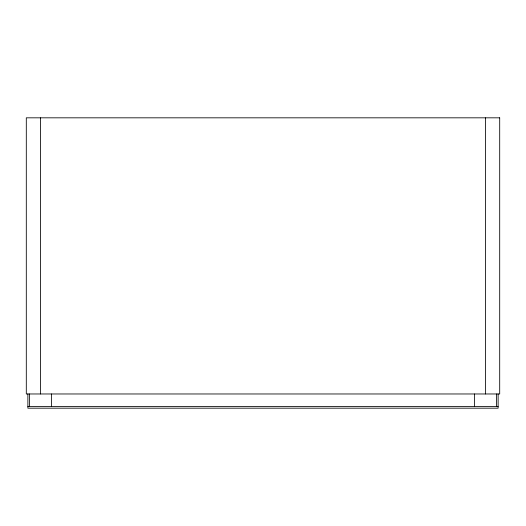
<?xml version="1.0" encoding="UTF-8"?>
<svg xmlns="http://www.w3.org/2000/svg" width="526" height="526" viewBox="0 0 526 526"><rect width="100%" height="100%" fill="white"/><g stroke="black" fill="none" stroke-linecap="round" stroke-linejoin="round"><path stroke-width="0.79" d="M27.878 406.598L498.122 406.598M498.122 393.974L498.122 408.176L27.878 408.176L27.878 393.974M496.544 393.974L496.544 406.598M485.498 117.824L485.498 393.974M474.452 393.974L474.452 406.598M51.548 393.974L51.548 406.598M40.502 117.824L40.502 393.974M29.456 393.974L29.456 406.598M499.7 117.824L26.3 117.824L26.3 393.974L499.7 393.974L499.7 117.824"/></g></svg>
